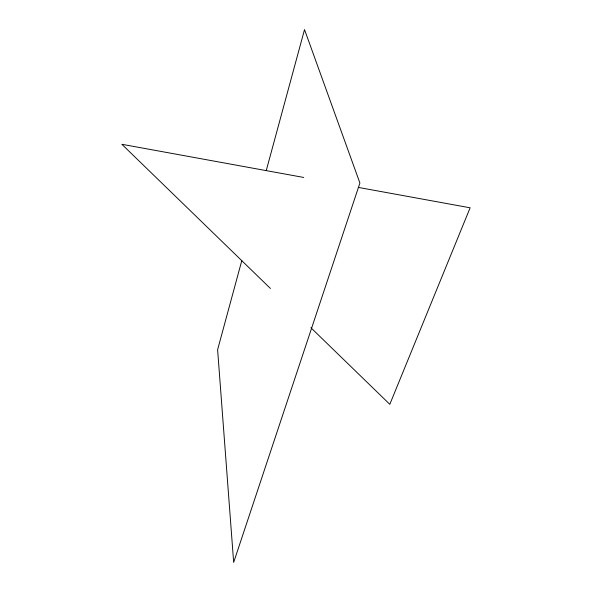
<?xml version="1.0" encoding="UTF-8"?>
<svg xmlns="http://www.w3.org/2000/svg" width="592" height="592" viewBox="0 0 592 592"><rect width="100%" height="100%" fill="white"/><g stroke="black" fill="none" stroke-linecap="round" stroke-linejoin="round"><path stroke-width="0.89" d="M241.817 260.539L217.612 349.702L233.662 562.4L359.906 183.024L304.525 29.6L266.274 170.481M303.726 177.452L121.871 144.293L270.433 288.467M358.286 187.405L470.129 207.799L389.81 404.321L310.889 327.724"/></g></svg>
